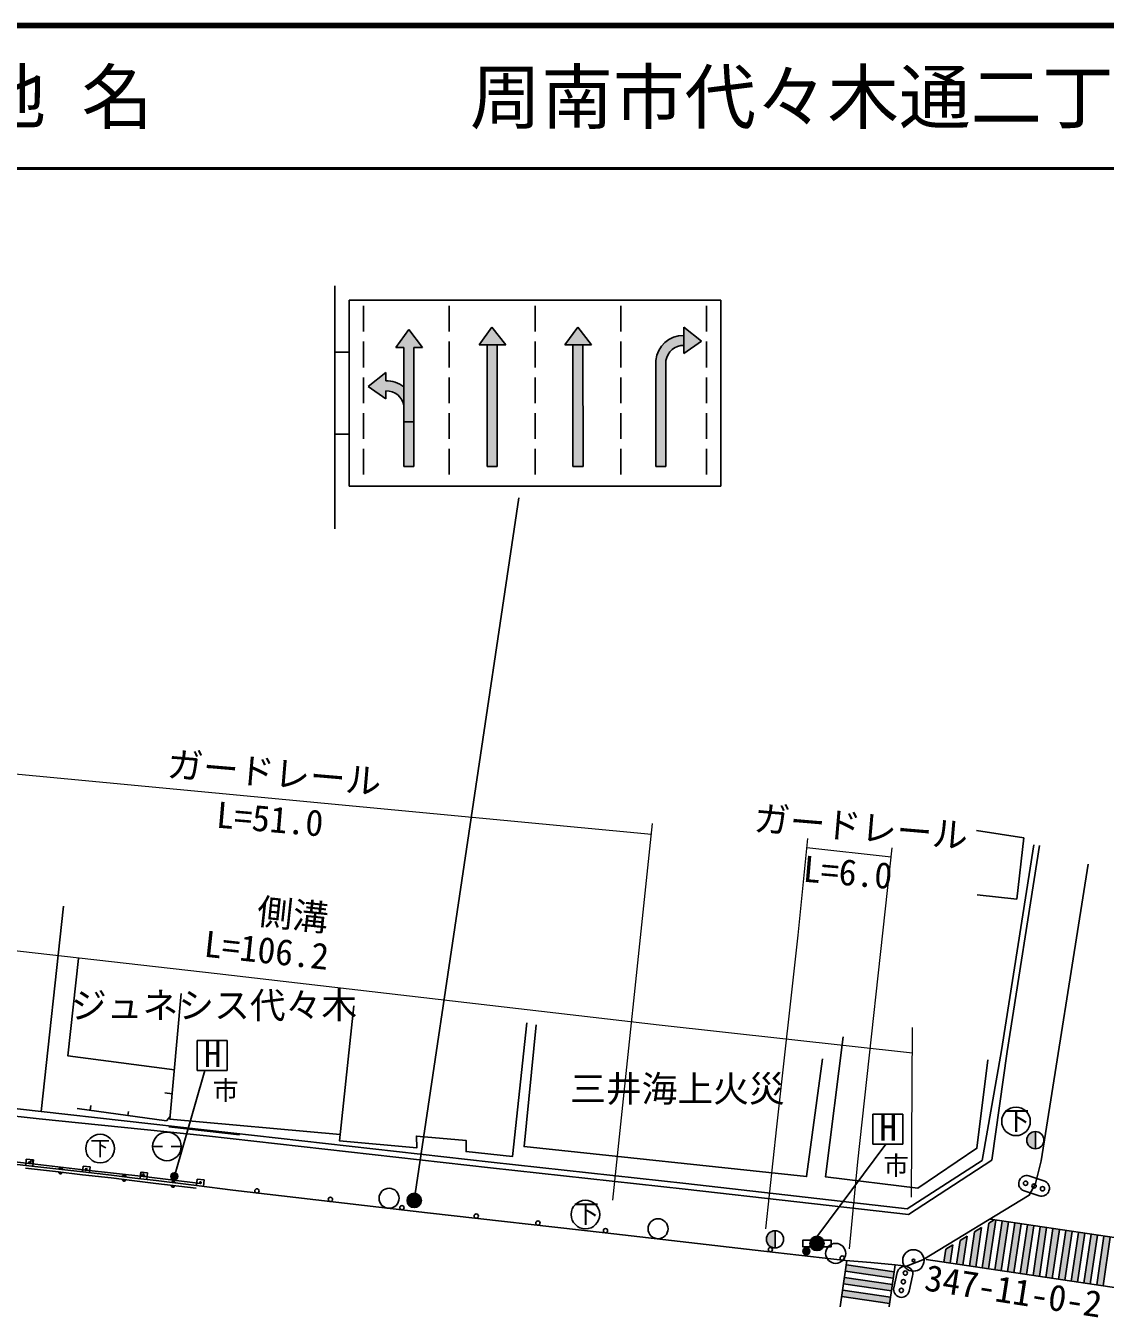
# Model space of a CAD drawing. Units: millimetres at full size, sheet at 1:1000; details may follow other scales. Extents: x 40000 to 680000, y 20000 to 380000.
# Drawn here: x 373952 to 449467, y 290977 to 380000 of the extents above; entities that cross this region are included whole.
import ezdxf
from ezdxf.enums import TextEntityAlignment as Align

# ---------------------------------------------------------------- set-up
doc = ezdxf.new("R2010")
doc.units = ezdxf.units.MM
doc.header["$LTSCALE"] = 1000
for name, color, linetype, lineweight in [('M-BGD', 7, 'Continuous', 25), ('M-BGD-EXST', 7, 'Continuous', 25), ('M-BMK-SRVR', 3, 'Continuous', 25), ('M-STR-HTXT', 7, 'Continuous', 13), ('M-STR-STRC', 7, 'Continuous', 25), ('M-TTL', 2, 'Continuous', 140), ('M-TTL-LINE', 7, 'Continuous', 50)]:
    doc.layers.add(name, color=color, linetype=linetype, lineweight=lineweight)
doc.layers.add('M-BMK-HTXT', color=7, linetype='Continuous')
doc.layers.add('M-TTL-TXT', color=7, linetype='Continuous')
doc.styles.add('ＭＳ ゴシック', font='')
doc.styles.get('ＭＳ ゴシック').set_extended_font_data('MS Gothic')

# ---------------------------------------------------------------- blocks, each defined once
blk = doc.blocks.new('E24')
at = {"layer": 'M-BGD'}
blk.add_hatch(color=256, dxfattribs=at).paths.add_polyline_path([(-500, 0, 1), (500, 0, 1)])
for points in [[(-447, 225), (-1000, 225), (-1000, -225), (-447, -225)], [(1000, 0), (1000, 225), (447, 225)], [(447, -225), (1000, -225), (1000, 0)]]:
    blk.add_lwpolyline(points, dxfattribs=at)
blk.add_circle((0, 0), 500, dxfattribs=at)

msp = doc.modelspace()

# ---------------------------------------------------------------- hatches: boundary and pattern name
at = {"layer": 'M-BGD'}
for points in [[(444563, 302649, 0.41421), (443963, 302049, 0.41421), (444563, 301449)], [(426361, 295719, 0.41421), (425761, 295119, 0.41421), (426361, 294519)]]:
    msp.add_hatch(color=256, dxfattribs=at).paths.add_polyline_path(points)
at = {"layer": 'M-BGD-EXST'}
for points in [[(384610, 299523, 0.41421), (384360, 299773, 0.41421), (384110, 299523, 1)], [(428795, 294283, 1), (428295, 294283, 1)]]:
    msp.add_hatch(color=256, dxfattribs=at).paths.add_polyline_path(points)
at = {"layer": 'M-STR-STRC'}
for points in [[(406566, 358906), (407537, 357656), (406221, 357656), (405672, 357656)], [(406566, 358906), (407537, 357656), (406221, 357656), (405672, 357656)], [(406566, 358906), (407537, 357656), (406931, 357656), (406221, 357656), (405672, 357656)], [(412566, 358906), (413537, 357656), (412221, 357656), (411672, 357656)], [(412566, 358906), (413537, 357656), (412221, 357656), (411672, 357656)], [(412566, 358906), (413537, 357656), (412931, 357656), (412221, 357656), (411672, 357656)], [(419992, 358329), (419992, 358906), (421221, 357921), (419992, 357071), (419992, 357622)], [(419992, 358329), (419992, 358906), (421221, 357921), (419992, 357071), (419992, 357622)], [(401112, 352291), (401112, 353404), (401111, 357485), (401716, 357485), (400746, 358735), (399852, 357485), (400402, 357485), (400401, 354730), (400401, 353402), (400402, 353393), (400402, 352291)], [(418733, 349162), (418731, 356564), (418732, 356572), (418736, 356593), (418739, 356614), (418743, 356635), (418747, 356656), (418752, 356677), (418757, 356698), (418763, 356718), (418768, 356739), (418775, 356759), (418781, 356780), (418788, 356800), (418795, 356820), (418803, 356840), (418811, 356860), (418819, 356880), (418827, 356899), (418836, 356919), (418846, 356938), (418855, 356957), (418865, 356976), (418875, 356995), (418886, 357013), (418897, 357032), (418908, 357050), (418920, 357068), (418932, 357086), (418944, 357103), (418956, 357121), (418969, 357138), (418982, 357155), (418996, 357172), (419009, 357188), (419023, 357204), (419037, 357220), (419052, 357236), (419067, 357251), (419082, 357267), (419097, 357282), (419113, 357296), (419128, 357311), (419144, 357325), (419161, 357339), (419177, 357352), (419194, 357365), (419211, 357378), (419228, 357391), (419246, 357403), (419264, 357416), (419281, 357427), (419299, 357439), (419318, 357450), (419336, 357461), (419355, 357471), (419374, 357481), (419393, 357491), (419412, 357501), (419431, 357510), (419451, 357519), (419470, 357527), (419490, 357535), (419510, 357543), (419530, 357550), (419550, 357557), (419571, 357564), (419591, 357570), (419612, 357576), (419632, 357582), (419653, 357587), (419674, 357592), (419695, 357597), (419716, 357601), (419737, 357605), (419758, 357608), (419779, 357611), (419800, 357614), (419822, 357617), (419843, 357619), (419864, 357620), (419886, 357621), (419907, 357622), (419928, 357623), (419950, 357623), (419971, 357623), (419992, 357622), (419992, 358329), (419959, 358329), (419925, 358329), (419891, 358329), (419858, 358327), (419824, 358326), (419790, 358323), (419757, 358320), (419723, 358317), (419690, 358312), (419656, 358308), (419623, 358302), (419590, 358296), (419557, 358290), (419524, 358283), (419491, 358275), (419458, 358267), (419426, 358258), (419393, 358249), (419361, 358239), (419329, 358228), (419297, 358217), (419265, 358206), (419234, 358194), (419203, 358181), (419172, 358168), (419141, 358154), (419110, 358140), (419080, 358125), (419050, 358109), (419020, 358094), (418991, 358077), (418962, 358060), (418933, 358043), (418904, 358025), (418876, 358006), (418848, 357987), (418820, 357968), (418793, 357948), (418766, 357928), (418740, 357907), (418714, 357886), (418688, 357864), (418662, 357842), (418637, 357819), (418613, 357796), (418588, 357773), (418565, 357749), (418541, 357725), (418518, 357700), (418496, 357675), (418474, 357649), (418452, 357623), (418431, 357597), (418410, 357570), (418390, 357543), (418370, 357516), (418351, 357488), (418332, 357460), (418314, 357432), (418296, 357404), (418279, 357375), (418262, 357345), (418246, 357316), (418230, 357286), (418215, 357256), (418200, 357226), (418186, 357195), (418172, 357164), (418159, 357133), (418146, 357102), (418134, 357070), (418123, 357039), (418112, 357007), (418102, 356975), (418092, 356942), (418082, 356910), (418074, 356877), (418066, 356845), (418058, 356812), (418051, 356779), (418045, 356746), (418039, 356712), (418034, 356679), (418029, 356646), (418025, 356612), (418022, 356579), (418020, 356565), (418022, 349162)], [(406933, 349162), (406931, 357656), (406221, 357656), (406222, 349162)], [(412933, 349162), (412931, 357656), (412221, 357656), (412222, 349162)], [(399141, 353900), (399141, 354451), (399161, 354452), (399183, 354452), (399204, 354452), (399226, 354451), (399247, 354450), (399268, 354449), (399290, 354448), (399311, 354446), (399332, 354443), (399353, 354441), (399375, 354438), (399396, 354434), (399417, 354430), (399438, 354426), (399459, 354422), (399479, 354417), (399500, 354411), (399521, 354406), (399541, 354400), (399562, 354393), (399582, 354387), (399602, 354380), (399622, 354372), (399642, 354365), (399662, 354356), (399682, 354348), (399701, 354339), (399721, 354330), (399740, 354321), (399759, 354311), (399778, 354301), (399796, 354290), (399815, 354279), (399833, 354268), (399851, 354257), (399869, 354245), (399887, 354233), (399904, 354221), (399922, 354208), (399939, 354195), (399955, 354182), (399972, 354168), (399988, 354155), (400004, 354140), (400020, 354126), (400036, 354111), (400051, 354097), (400066, 354081), (400081, 354066), (400095, 354050), (400110, 354034), (400124, 354018), (400137, 354002), (400151, 353985), (400164, 353968), (400177, 353951), (400189, 353933), (400201, 353916), (400213, 353898), (400225, 353880), (400236, 353862), (400247, 353843), (400258, 353825), (400268, 353806), (400278, 353787), (400287, 353768), (400297, 353749), (400306, 353729), (400314, 353710), (400323, 353690), (400330, 353670), (400338, 353650), (400345, 353630), (400352, 353610), (400359, 353589), (400365, 353569), (400371, 353548), (400376, 353528), (400381, 353507), (400386, 353486), (400390, 353465), (400394, 353444), (400398, 353423), (400401, 353402), (400401, 354730), (400375, 354751), (400348, 354771), (400321, 354791), (400294, 354811), (400266, 354830), (400238, 354849), (400209, 354867), (400180, 354884), (400151, 354901), (400122, 354918), (400092, 354934), (400062, 354949), (400032, 354964), (400002, 354979), (399971, 354993), (399940, 355006), (399909, 355019), (399877, 355031), (399846, 355043), (399814, 355054), (399782, 355065), (399750, 355075), (399717, 355085), (399685, 355093), (399652, 355102), (399619, 355110), (399586, 355117), (399553, 355124), (399520, 355130), (399487, 355135), (399454, 355140), (399420, 355144), (399387, 355148), (399353, 355151), (399319, 355154), (399286, 355156), (399252, 355157), (399218, 355158), (399185, 355158), (399151, 355158), (399141, 355158), (399141, 355735), (397912, 354750)], [(401111, 349162), (401112, 352291), (400402, 352291), (400401, 352291), (400400, 349162)], [(401630, 297835, 0.41421), (401130, 298335, 0.41421), (400630, 297835, 0.41421), (401130, 297335, 0.41421)], [(441787, 296464), (441674, 296480), (441301, 296254), (440835, 293116), (441280, 293050)], [(440801, 295950), (440301, 295647), (439945, 293248), (440390, 293182)], [(442677, 296331), (442232, 296398), (441725, 292984), (442170, 292917)], [(443567, 296199), (443122, 296265), (442615, 292851), (443060, 292785)], [(444458, 296067), (444012, 296133), (443505, 292719), (443951, 292653)], [(445348, 295935), (444903, 296001), (444396, 292587), (444841, 292521)], [(446238, 295803), (445793, 295869), (445286, 292455), (445731, 292389)], [(447128, 295670), (446683, 295737), (446176, 292323), (446621, 292256)], [(448019, 295538), (447573, 295604), (447066, 292190), (447512, 292124)], [(438801, 294736), (438301, 294432), (438164, 293512), (438609, 293446)], [(439801, 295343), (439301, 295040), (439054, 293380), (439499, 293314)], [(448909, 295406), (448464, 295472), (447957, 292058), (448402, 291992)], [(449799, 295274), (449354, 295340), (448847, 291926), (449292, 291860)], [(434691, 292853), (431348, 293337), (431284, 292892), (434627, 292407)], [(434562, 291962), (431219, 292447), (431154, 292001), (434498, 291517)], [(434433, 291071), (431090, 291556), (431025, 291111), (434369, 290626)]]:
    msp.add_hatch(color=256, dxfattribs=at).paths.add_polyline_path(points)

# ---------------------------------------------------------------- linework, layer by layer
at = {"layer": 'M-BGD'}
for p, q in [((375038, 304060), (376617, 318421)), ((375038, 304060), (354929, 306346)), ((354859, 305750), (374920, 303544)), ((383698, 305364), (384214, 305292)), ((378533, 304467), (378486, 304143)), ((377560, 304272), (383819, 303403)), ((381153, 304048), (381110, 303779)), ((383819, 303403), (384073, 303717)), ((383985, 302993), (388924, 302417)), ((444563, 301449), (444563, 302649)), ((370288, 300873), (374229, 300411)), ((371667, 300545), (373973, 300284)), ((373952, 300085), (376041, 299858)), ((374010, 300719), (373973, 300284)), ((373973, 300284), (376064, 300056)), ((374010, 300719), (374508, 300669)), ((374229, 300411), (378195, 299943)), ((374508, 300669), (374460, 300231)), ((376064, 300056), (377961, 299830)), ((376287, 300033), (376301, 300063)), ((376544, 300002), (376287, 300033)), ((376536, 300019), (376299, 300047)), ((376301, 300063), (376319, 300087)), ((376306, 300062), (376532, 300035)), ((376529, 300051), (376313, 300077)), ((376319, 300087), (376348, 300109)), ((376330, 300090), (376516, 300068)), ((376348, 300109), (376376, 300122)), ((376502, 300086), (376348, 300104)), ((376375, 300116), (376478, 300104)), ((376376, 300122), (376408, 300128)), ((376408, 300128), (376449, 300123)), ((376449, 300123), (376479, 300109)), ((376479, 300109), (376503, 300091)), ((376503, 300091), (376525, 300062)), ((376525, 300062), (376538, 300034)), ((376538, 300034), (376544, 300002)), ((377989, 300223), (377946, 299831)), ((377989, 300223), (378470, 300182)), ((378470, 300182), (378425, 299778)), ((376041, 299858), (377938, 299631)), ((376276, 299795), (376270, 299827)), ((376270, 299827), (376527, 299797)), ((376289, 299768), (376276, 299795)), ((376278, 299811), (376515, 299782)), ((376508, 299768), (376281, 299795)), ((376285, 299779), (376501, 299753)), ((376311, 299739), (376289, 299768)), ((376484, 299739), (376298, 299761)), ((376335, 299720), (376311, 299739)), ((376312, 299744), (376466, 299726)), ((376365, 299706), (376335, 299720)), ((376439, 299713), (376336, 299726)), ((376406, 299702), (376365, 299706)), ((376438, 299708), (376406, 299702)), ((376466, 299721), (376438, 299708)), ((376494, 299743), (376466, 299721)), ((376513, 299767), (376494, 299743)), ((376527, 299797), (376513, 299767)), ((377938, 299631), (379939, 299409)), ((377961, 299830), (379962, 299608)), ((378195, 299943), (382222, 299504)), ((379939, 299409), (381575, 299206)), ((379962, 299608), (381599, 299405)), ((380721, 299276), (380714, 299308)), ((380714, 299308), (380971, 299276)), ((380733, 299248), (380721, 299276)), ((380723, 299520), (380737, 299549)), ((380980, 299488), (380723, 299520)), ((380723, 299291), (380959, 299262)), ((380952, 299247), (380726, 299275)), ((380729, 299259), (380945, 299233)), ((380756, 299220), (380733, 299248)), ((380972, 299505), (380735, 299534)), ((380737, 299549), (380756, 299573)), ((380743, 299549), (380969, 299521)), ((380928, 299219), (380743, 299242)), ((380966, 299537), (380750, 299564)), ((380756, 299573), (380785, 299596)), ((380756, 299225), (380910, 299206)), ((380779, 299201), (380756, 299220)), ((380767, 299577), (380952, 299554)), ((380809, 299187), (380779, 299201)), ((380883, 299193), (380780, 299206)), ((380939, 299571), (380784, 299591)), ((380785, 299596), (380813, 299608)), ((380850, 299182), (380809, 299187)), ((380812, 299603), (380915, 299590)), ((380813, 299608), (380845, 299614)), ((380845, 299614), (380886, 299609)), ((380882, 299188), (380850, 299182)), ((380910, 299200), (380882, 299188)), ((380886, 299609), (380915, 299595)), ((380939, 299223), (380910, 299200)), ((380915, 299595), (380939, 299577)), ((380939, 299577), (380962, 299548)), ((380957, 299247), (380939, 299223)), ((380971, 299276), (380957, 299247)), ((380962, 299548), (380974, 299520)), ((380974, 299520), (380980, 299488)), ((381575, 299206), (383055, 299032)), ((381599, 299405), (383079, 299230)), ((382025, 299822), (381971, 299361)), ((382025, 299822), (382484, 299767)), ((382222, 299504), (386178, 299021)), ((382484, 299767), (382429, 299307)), ((383079, 299230), (385903, 298886)), ((384167, 299103), (384181, 299133)), ((384181, 299133), (384200, 299157)), ((384186, 299132), (384413, 299105)), ((384409, 299121), (384193, 299147)), ((384200, 299157), (384228, 299179)), ((384210, 299161), (384396, 299138)), ((384228, 299179), (384256, 299191)), ((384382, 299155), (384228, 299174)), ((384255, 299186), (384358, 299174)), ((384256, 299191), (384288, 299198)), ((384288, 299198), (384329, 299193)), ((384329, 299193), (384359, 299179)), ((384359, 299179), (384383, 299160)), ((384383, 299160), (384405, 299132)), ((384405, 299132), (384418, 299104)), ((385967, 299333), (385916, 298884)), ((385967, 299333), (386453, 299275)), ((386453, 299275), (386402, 298829)), ((383055, 299032), (385879, 298687)), ((384148, 298855), (384141, 298887)), ((384141, 298887), (384399, 298858)), ((384161, 298827), (384148, 298855)), ((384150, 298870), (384387, 298843)), ((384380, 298828), (384153, 298854)), ((384157, 298838), (384373, 298814)), ((384183, 298798), (384161, 298827)), ((384424, 299072), (384167, 299103)), ((384356, 298800), (384170, 298821)), ((384416, 299088), (384179, 299117)), ((384207, 298780), (384183, 298798)), ((384184, 298804), (384339, 298786)), ((384237, 298766), (384207, 298780)), ((384311, 298774), (384208, 298785)), ((384278, 298762), (384237, 298766)), ((384311, 298768), (384278, 298762)), ((384338, 298781), (384311, 298768)), ((384367, 298804), (384338, 298781)), ((384385, 298828), (384367, 298804)), ((384399, 298858), (384385, 298828)), ((384418, 299104), (384424, 299072)), ((426361, 294519), (426361, 295719))]:
    msp.add_line(p, q, dxfattribs=at)
for points in [[(440440, 323714), (443745, 323189), (443257, 318908), (440496, 319208)], [(444846, 322649), (442592, 308249), (441517, 300664), (435698, 296844), (420075, 298622), (406474, 300126), (386617, 302351), (374920, 303544)], [(444451, 322711), (442198, 308314), (440849, 300636), (435602, 297258), (420119, 299019), (406518, 300523), (386663, 302749), (375038, 304060)], [(385916, 298884), (388445, 298550), (402065, 296971), (414489, 295574), (425582, 294299), (431289, 293632), (433061, 293492), (434766, 293336), (435560, 293245), (436691, 293674), (444139, 298196), (444560, 299024), (444969, 300604), (448264, 321349)], [(377651, 314757), (376912, 307953), (384364, 306967)], [(384843, 312304), (384055, 303518), (395960, 302448)], [(409009, 310268), (408003, 300909), (404753, 301255), (404753, 302035), (401285, 302339), (401307, 301515), (395913, 302003), (396913, 311455)], [(429686, 307741), (428568, 299509), (408817, 301608), (409659, 310114)], [(431117, 309287), (429891, 299486), (436341, 298691), (440469, 301485), (441243, 307675)]]:
    msp.add_lwpolyline(points, dxfattribs=at)
for centre, radius in [((444563, 302049), 600), ((374236, 300473), 62.5), ((374236, 300473), 37.5), ((374236, 300473), 12.5), ((374386, 300511), 100), ((378204, 300004), 62.5), ((378204, 300004), 37.5), ((378204, 300004), 12.5), ((382104, 299707), 100), ((382228, 299564), 62.5), ((382228, 299564), 37.5), ((382228, 299564), 12.5), ((386185, 299080), 62.5), ((386185, 299080), 37.5), ((386185, 299080), 12.5), ((390134, 298505), 150), ((399374, 297988), 700), ((395272, 297909), 150), ((400269, 297330), 150), ((405465, 296740), 150), ((418181, 295857), 700), ((409778, 296255), 150), ((414506, 295724), 150), ((426361, 295119), 600), ((430599, 294136), 700), ((426031, 294398), 150), ((431055, 293810), 150)]:
    msp.add_circle(centre, radius, dxfattribs=at)
at = {"layer": 'M-BGD-EXST'}
for p, q in [((388063, 309017), (385963, 309017)), ((385963, 309017), (385963, 306917)), ((388063, 306917), (388063, 309017)), ((384360, 299523), (386497, 306917)), ((385963, 306917), (388063, 306917)), ((435300, 303871), (433200, 303871)), ((433200, 303871), (433200, 301771)), ((435300, 301771), (435300, 303871)), ((378573, 302016), (379773, 302016)), ((379173, 302016), (379173, 300866)), ((379173, 301716), (379573, 301516)), ((382843, 301614), (383543, 301614)), ((384143, 301614), (384843, 301614)), ((428545, 294283), (434114, 301771)), ((433200, 301771), (435300, 301771))]:
    msp.add_line(p, q, dxfattribs=at)
for centre, radius in [((443207, 303367), 1000), ((379173, 301466), 1000), ((383843, 301614), 1000), ((384360, 299523), 250), ((413104, 296851), 1000), ((428545, 294283), 250)]:
    msp.add_circle(centre, radius, dxfattribs=at)
at = {"layer": 'M-BMK-SRVR'}
for radius in [750, 100]:
    msp.add_circle((436036, 293638), radius, dxfattribs=at)
at = {"layer": 'M-STR-HTXT'}
for p, q in [((370222, 327946), (417712, 323447)), ((415021, 297846), (417791, 324198)), ((428578, 322508), (434478, 321864)), ((435891, 298067), (435974, 309934))]:
    msp.add_line(p, q, dxfattribs=at)
for points in [[(425720, 295851), (426493, 302987), (427966, 316391), (428641, 323143)], [(431560, 294464), (432149, 300543), (434545, 322485)], [(316592, 321971), (324529, 320854), (357577, 317083), (387361, 313713), (418265, 310126), (435962, 308164)]]:
    msp.add_lwpolyline(points, dxfattribs=at)
at = {"layer": 'M-STR-STRC'}
for p, q in [((395578, 361790), (395578, 344790)), ((396578, 360790), (396578, 347790)), ((422578, 360790), (396578, 360790)), ((422578, 347790), (422578, 360790)), ((397578, 358590), (397578, 360390)), ((403578, 358590), (403578, 360390)), ((409578, 358590), (409578, 360390)), ((415578, 358590), (415578, 360390)), ((421578, 358590), (421578, 360390)), ((405672, 357656), (406566, 358906)), ((406566, 358906), (407537, 357656)), ((411672, 357656), (412566, 358906)), ((412566, 358906), (413537, 357656)), ((419992, 357071), (419992, 358906)), ((419992, 358906), (421221, 357921)), ((397578, 356090), (397578, 357890)), ((400746, 358735), (399852, 357485)), ((401716, 357485), (400746, 358735)), ((403578, 356090), (403578, 357890)), ((409578, 356090), (409578, 357890)), ((415578, 356090), (415578, 357890)), ((421221, 357921), (419992, 357071)), ((421578, 356090), (421578, 357890)), ((395578, 357165), (396578, 357165)), ((399852, 357485), (400402, 357485)), ((400402, 357485), (400401, 352291)), ((401112, 352291), (401111, 357485)), ((401111, 357485), (401716, 357485)), ((405672, 357656), (407537, 357656)), ((406221, 357656), (406222, 349162)), ((406931, 357656), (406933, 349162)), ((411672, 357656), (413537, 357656)), ((412221, 357656), (412222, 349162)), ((412931, 357656), (412933, 349162)), ((400402, 356564), (400400, 349162)), ((401112, 356565), (401111, 349162)), ((418020, 356565), (418022, 349162)), ((418731, 356564), (418733, 349162)), ((397578, 353590), (397578, 355390)), ((399141, 355735), (397912, 354750)), ((399141, 355158), (399141, 355735)), ((403578, 353590), (403578, 355390)), ((409578, 353590), (409578, 355390)), ((415578, 353590), (415578, 355390)), ((421578, 353590), (421578, 355390)), ((397912, 354750), (399141, 353900)), ((399141, 353900), (399141, 354451)), ((397578, 351090), (397578, 352890)), ((400402, 352291), (400402, 353393)), ((403578, 351090), (403578, 352890)), ((409578, 351090), (409578, 352890)), ((415578, 351090), (415578, 352890)), ((421578, 351090), (421578, 352890)), ((401112, 352291), (400401, 352291)), ((400401, 352291), (401112, 352291)), ((395578, 351415), (396578, 351415)), ((397578, 348590), (397578, 350390)), ((403578, 348590), (403578, 350390)), ((409578, 348590), (409578, 350390)), ((415578, 348590), (415578, 350390)), ((421578, 348590), (421578, 350390)), ((400400, 349162), (401111, 349162)), ((406222, 349162), (406933, 349162)), ((412222, 349162), (412933, 349162)), ((418022, 349162), (418733, 349162)), ((422578, 347790), (396578, 347790)), ((401130, 297835), (408438, 346962)), ((444115, 299548), (445161, 299208)), ((444821, 298162), (443775, 298502)), ((441280, 293050), (441787, 296464)), ((441301, 296254), (441674, 296480)), ((441414, 296519), (452049, 294940)), ((439945, 293248), (440301, 295647)), ((440301, 295647), (440801, 295950)), ((440390, 293182), (440801, 295950)), ((440835, 293116), (441301, 296254)), ((441725, 292984), (442232, 296398)), ((442170, 292917), (442677, 296331)), ((442615, 292851), (443122, 296265)), ((443060, 292785), (443567, 296199)), ((443505, 292719), (444012, 296133)), ((443951, 292653), (444458, 296067)), ((444396, 292587), (444903, 296001)), ((444841, 292521), (445348, 295935)), ((445286, 292455), (445793, 295869)), ((445731, 292389), (446238, 295803)), ((446176, 292323), (446683, 295737)), ((446621, 292256), (447128, 295670)), ((447066, 292190), (447573, 295604)), ((438301, 294432), (438801, 294736)), ((438609, 293446), (438801, 294736)), ((439054, 293380), (439301, 295040)), ((439301, 295040), (439801, 295343)), ((439499, 293314), (439801, 295343)), ((447512, 292124), (448019, 295538)), ((447957, 292058), (448464, 295472)), ((448402, 291992), (448909, 295406)), ((448847, 291926), (449354, 295340)), ((449292, 291860), (449799, 295274)), ((438164, 293512), (438301, 294432)), ((429814, 282753), (431390, 293627)), ((434627, 292407), (431284, 292892)), ((434691, 292853), (431348, 293337)), ((433087, 281782), (434762, 293337)), ((436923, 293697), (453840, 291184)), ((434498, 291517), (431154, 292001)), ((434562, 291962), (431219, 292447)), ((434664, 291733), (434910, 292805)), ((435982, 292558), (435736, 291486)), ((434369, 290626), (431025, 291111)), ((434433, 291071), (431090, 291556))]:
    msp.add_line(p, q, dxfattribs=at)
for centre, radius in [((443881, 299040), 150), ((401130, 297835), 500), ((444471, 298848), 150), ((445060, 298656), 150), ((435469, 292753), 150), ((435330, 292149), 150), ((435191, 291544), 150)]:
    msp.add_circle(centre, radius, dxfattribs=at)
for centre, radius, start, end in [((419946, 356397), 1932, 88.61072, 175.02061), ((419946, 356397), 1226, 87.74227, 172.17262), ((399188, 353226), 1226, 7.82738, 92.25773), ((399188, 353226), 1932, 51.07462, 91.38928), ((399188, 353226), 1932, 4.97939, 5.28846), ((443945, 299025), 550, 161.97161, 251.97161), ((443945, 299025), 550, 71.97161, 161.97161), ((444991, 298685), 550, 341.97161, 71.97161), ((444991, 298685), 550, 251.97161, 341.97161), ((435446, 292682), 550, 77.05042, 167.05042), ((435446, 292682), 550, 347.05042, 77.05042), ((435200, 291610), 550, 167.05042, 257.05042), ((435200, 291610), 550, 257.05042, 347.05042)]:
    msp.add_arc(centre, radius, start, end, dxfattribs=at)
at = {"layer": 'M-TTL'}
msp.add_line((680000, 380000), (40000, 380000), dxfattribs=at)
at = {"layer": 'M-TTL-LINE'}
msp.add_line((40000, 370000), (680000, 370000), dxfattribs=at)

# ---------------------------------------------------------------- block references
msp.add_blockref('E24', (429292, 294829))

# ---------------------------------------------------------------- texts
at = {"layer": 'M-BGD-EXST', "style": 'ＭＳ ゴシック'}
for s, height, p in [('H', 1833, (386416, 306609)), ('市', 1320, (387053, 304480)), ('H', 1833, (433653, 301463)), ('下', 1320, (442354, 302380)), ('市', 1320, (433932, 299225)), ('下', 1320, (412252, 295864))]:
    msp.add_text(s, height=height, dxfattribs=at).set_placement(p, align=Align.BOTTOM_LEFT)
at = {"layer": 'M-BMK-HTXT', "style": 'ＭＳ ゴシック'}
for s, p in [('ジュネシス代々木', (377136, 310016)), ('三井海上火災', (412033, 304182))]:
    msp.add_text(s, height=1833, dxfattribs=at).set_placement(p, align=Align.BOTTOM_LEFT)
msp.add_text('347-11-0-2', height=1833, rotation=351.109, dxfattribs=at).set_placement((436644, 291023), align=Align.BOTTOM_LEFT)
at = {"layer": 'M-STR-HTXT', "style": 'ＭＳ ゴシック'}
for s, rotation, p in [('ガードレール', 355.175, (383756, 326915)), ('L=51.0', 355.175, (387196, 323365)), ('ガードレール', 355.175, (424779, 323135)), ('L=6.0', 355.175, (428218, 319585)), ('側溝\u3000', 353.863, (390006, 316632)), ('L=106.2', 353.863, (386316, 314344))]:
    msp.add_text(s, height=1833, rotation=rotation, dxfattribs=at).set_placement(p, align=Align.BOTTOM_LEFT)
at = {"layer": 'M-TTL-TXT', "style": 'ＭＳ ゴシック'}
for s, p in [('地 名', (370380, 375000)), ('周南市代々木通二丁目', (405024, 375000))]:
    msp.add_text(s, height=3666, dxfattribs=at).set_placement(p, align=Align.MIDDLE_LEFT)

doc.saveas('drawing.dxf')
